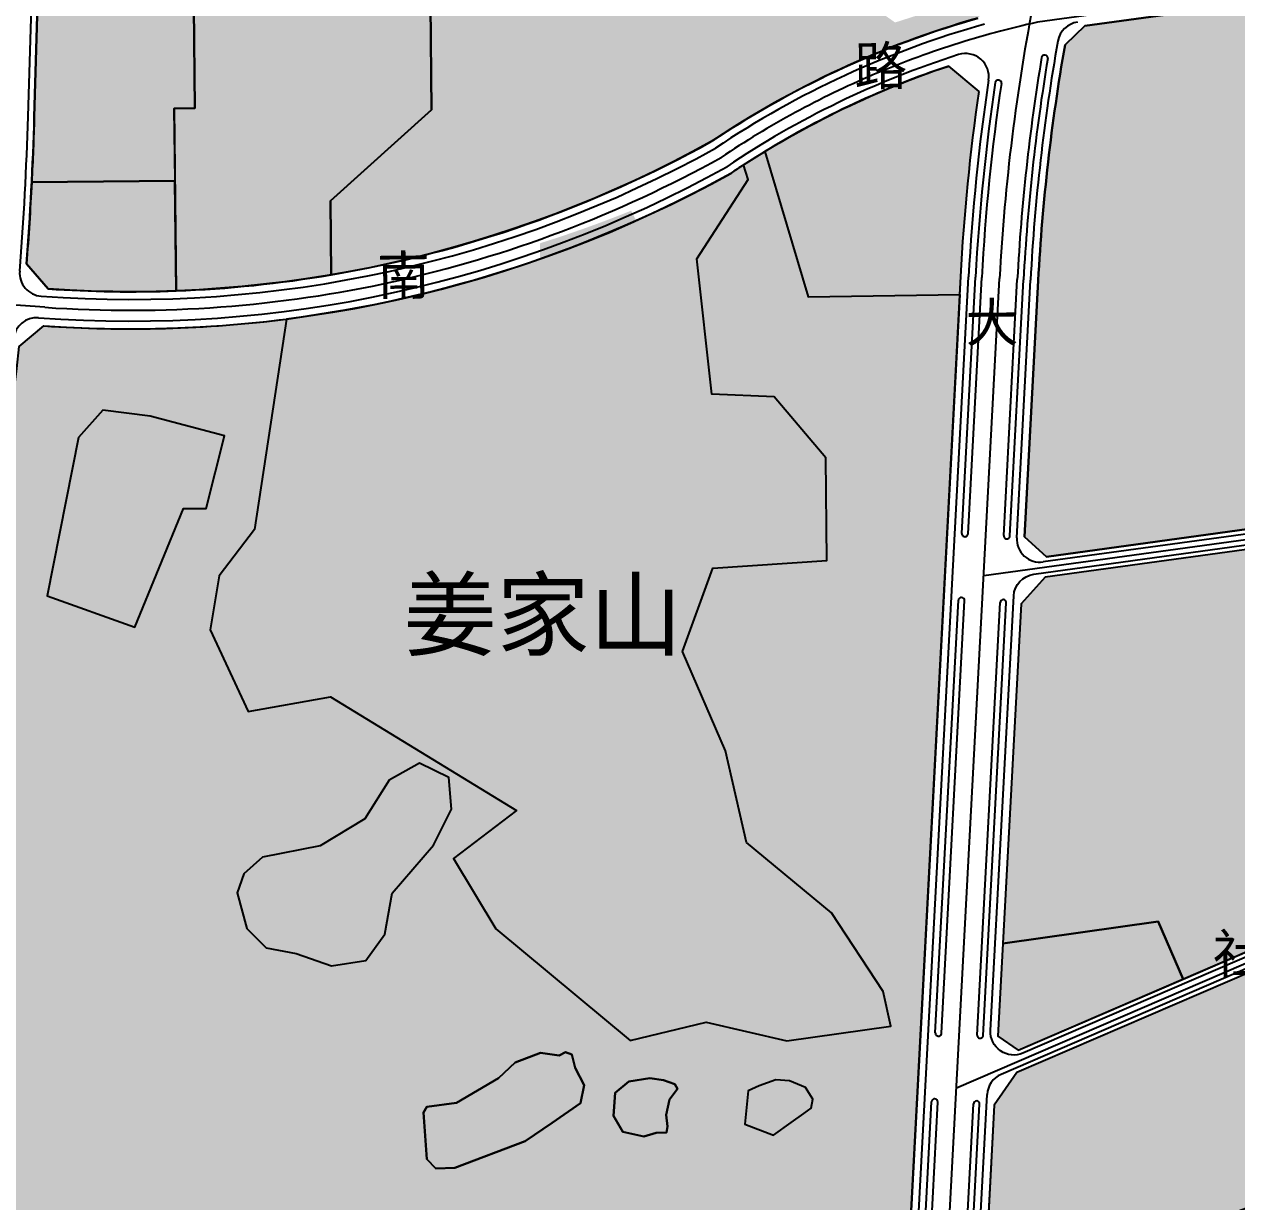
# Model space of a CAD drawing. Extents: x 2442 to 11417, y 1140 to 9206.
# Drawn here: x 5074 to 5857, y 5862 to 6622 of the extents above; entities that cross this region are included whole.
import ezdxf

# ---------------------------------------------------------------- set-up
doc = ezdxf.new("R2010")
doc.units = 0
doc.header["$LTSCALE"] = 1000
doc.header["$MEASUREMENT"] = 0
doc.linetypes.add('DASHDOT', pattern=[25.4, 12.7, -6.35, 0, -6.35])
for name, color, linetype in [('FGX', 212, 'Continuous'), ('RD-中线', 7, 'DASHDOT'), ('RD-侧石线', 5, 'Continuous'), ('RD-红线', 1, 'Continuous'), ('RD-绿线', 3, 'Continuous'), ('YD-A33', 31, 'Continuous'), ('YD-B1', 240, 'Continuous'), ('YD-E1', 131, 'Continuous'), ('YD-E2', 126, 'Continuous'), ('YD-R1', 51, 'Continuous'), ('YD-R2', 50, 'Continuous'), ('YD-S4', 8, 'Continuous'), ('路名', 7, 'Continuous')]:
    doc.layers.add(name, color=color, linetype=linetype)
doc.layers.add('T700', color=10, linetype='Continuous', lineweight=13)
doc.styles.add('黑体', font='simhei.ttf')

msp = doc.modelspace()

# ---------------------------------------------------------------- hatches: boundary and pattern name
at = {"layer": 'YD-A33'}
h = msp.add_hatch(color=256, dxfattribs=at)
edge = h.paths.add_edge_path()
edge.add_arc((5142.965453777866, 7222.656567817899), 773.4191342566454, 272.1785596034388, 279.644435146572)
edge.add_line((5272.538971993272, 6460.168626528335), (5272.081692967109, 6507.939318985204))
edge.add_line((5272.081692967111, 6507.939318985204), (5337.120964063899, 6566.589765354288))
edge.add_line((5337.120964063899, 6566.589765354288), (5336.469305008872, 6634.666809179573))
edge.add_line((5336.469305008872, 6634.666809179573), (5183.895028363451, 6633.206310847781))
edge.add_line((5183.895028363509, 6633.206310847782), (5184.522311068806, 6567.675797782982))
edge.add_line((5184.522311068742, 6567.675797783447), (5171.238945147521, 6567.548644411364))
edge.add_line((5171.238945147468, 6567.548644410898), (5172.366113397569, 6449.796452112197))
msp.add_hatch(color=256, dxfattribs=at).paths.add_polyline_path([(6017.555052848176, 6062.823937578406), (6003.741207406427, 6069.743014057613), (5714.981242859631, 5945.244230032923), (5700.409659017685, 5924.326655538338), (5693.606170429144, 5796.510147823779), (6050.357658790936, 5925.833099395447)])
at = {"layer": 'YD-B1'}
msp.add_hatch(color=256, dxfattribs=at).paths.add_polyline_path([(5690.60219324112, 6578.529075927237), (5670.99852935347, 6594.903450259021, 0.0561971095819383), (5552.369778609689, 6539.76652315255), (5580.22189088768, 6446.003744251258), (5678.188031137182, 6447.526123248311), (5678.804992829193, 6459.116925208632, -0.02265189650470817)])
at = {"layer": 'YD-E1'}
for points in [[(5155.597647297916, 6368.881836880938), (5125.056131535515, 6372.783834894735), (5109.38450448752, 6355.224022000012), (5089.140102715292, 6253.064853043246), (5145.727863438668, 6232.784265002065), (5177.066964509471, 6309.404772490551), (5191.793437123983, 6309.404772490357), (5203.731427577213, 6356.283496210283)], [(5294.218586773419, 6109.111302870782), (5265.333122992948, 6091.638295752207), (5228.116313007908, 6084.327448944644), (5216.176233969662, 6073.576516196881), (5211.877845507443, 6061.342861124982), (5218.042418746323, 6038.348219562278), (5230.446116488019, 6025.676388980633), (5249.785539854785, 6022.206732032325), (5272.715320787152, 6014.233270336351), (5294.880323722646, 6017.614123649298), (5307.061913298356, 6034.673267182361), (5311.838390905024, 6061.021461796598), (5338.416908609055, 6092.072015337978), (5350.020315826183, 6115.342639530988), (5348.486172291159, 6135.747012671543), (5329.552091601287, 6145.060734824641), (5309.846270623402, 6133.975032239327)], [(5397.759137326844, 5900.911731961699), (5352.194597939066, 5883.860869041029), (5339.911674183741, 5883.260772233307), (5334.193236757153, 5889.47669991675), (5332.155661390603, 5919.60501994998), (5334.156736450848, 5923.170963165587), (5353.340607647458, 5925.727837328674), (5380.545121726407, 5941.69730661477), (5391.307904005558, 5951.756421697986), (5407.623243807753, 5957.907650315515), (5419.583050583951, 5956.311990507875), (5423.682983664847, 5958.336785412856), (5427.8481058912, 5956.956826195508), (5429.960308809532, 5948.360634476991), (5435.776529575583, 5937.037595437524), (5433.440071898289, 5925.558461087125), (5415.179533170263, 5912.922945491056)], [(5488.636907506954, 5918.028678134208), (5490.774853565737, 5927.956872866627), (5495.881113117937, 5934.840006216853), (5494.177039211849, 5937.715407459903), (5486.85085183617, 5940.386212085206), (5478.09609720064, 5941.672603271826), (5464.556180365871, 5939.571615199494), (5455.774479339525, 5932.133425378604), (5454.700845468802, 5917.281988157163), (5460.719149639386, 5906.928339559181), (5474.161619548713, 5903.986908559623), (5482.168916276434, 5906.272765150057), (5488.758868693687, 5906.592805624918), (5489.559201290089, 5910.388554093399)], [(5539.398020441713, 5911.970507128172), (5557.894802024184, 5904.886087984338), (5569.400488791602, 5913.040860692579), (5577.476397453232, 5918.898384881979), (5582.127364907163, 5922.210797554294), (5583.253594582851, 5928.183215228881), (5578.646633990156, 5935.533575915049), (5568.139089260429, 5940.04346961276), (5559.44369683587, 5940.620849932302), (5548.727043185654, 5936.816291150485), (5541.515836739029, 5933.479394573146)]]:
    msp.add_hatch(color=256, dxfattribs=at).paths.add_polyline_path(points)
at = {"layer": 'YD-E2'}
h = msp.add_hatch(color=256, dxfattribs=at)
edge = h.paths.add_edge_path()
edge.add_line((5609.182112033883, 6596.598188718871), (5609.182112033886, 6596.598188718405))
edge.add_line((5609.182112033886, 6596.598188718405), (5609.182112033883, 6596.598188718871))
edge.add_arc((5856.195344350777, 6041.266500841529), 607.7901122100765, 105.8819115096073, 113.97964447453671, ccw=False)
edge.add_line((5689.870188832792, 6625.855897890638), (5689.870188832854, 6625.855897890173))
edge.add_line((5689.870188832854, 6625.855897890173), (5700.498587417165, 6637.466957195486))
edge.add_arc((7001.934105518617, 6388.688758337103), 1325.000000001269, 160.7897821018024, 169.1780782118597, ccw=False)
edge.add_line((5750.713144445661, 6824.660209896711), (5792.756856060889, 6945.324012689622))
edge.add_arc((4872.04709226287, 7266.133194082146), 975.000000009615, 340.7897820984825, 342.8863076060004)
edge.add_line((5803.876742835153, 6979.221182599355), (5803.876742835098, 6979.221182598889))
edge.add_line((5803.876742835098, 6979.221182598889), (5781.029737272074, 7011.556006331336))
edge.add_line((5781.029737272074, 7011.556006331336), (5726.691580794295, 7013.832998596635))
edge.add_line((5726.691580794297, 7013.832998596635), (5726.691580794242, 7013.832998596168))
edge.add_arc((5602.345489494612, 4046.437162251588), 2969.999999996068, 87.60047499299323, 99.04432378175441)
edge.add_line((5135.465974688756, 6979.511235409537), (5135.465974688805, 6979.511235410469))
edge.add_arc((3072.979402264635, 6933.487995641204), 2063.000000006993, -0.772672133490687, 1.2783112822795033, ccw=False)
edge.add_line((5135.791813048461, 6905.66789598183), (5090.795021392518, 6906.209300074477))
edge.add_arc((3072.979402266601, 6933.48799564262), 2018.000000004997, 358.31125233619343, 359.22546990594174, ccw=False)
edge.add_line((5090.102918290277, 6874.017657452252), (5090.102918290271, 6874.017657452718))
edge.add_line((5090.102918290271, 6874.017657452717), (5080.90877496668, 6562.169376905482))
edge.add_line((5080.90877496668, 6562.169376905482), (5080.908774966741, 6562.169376905017))
edge.add_arc((3063.785258942247, 6621.639715095844), 2018.000000005835, 357.1092289954146, 358.3112523361811, ccw=False)
edge.add_line((5079.217340940912, 6519.867799155886), (5171.689071783891, 6520.7529733255))
edge.add_line((5171.689071783832, 6520.752973325499), (5171.24112627998, 6567.548618167559))
edge.add_line((5171.24112627998, 6567.548618167559), (5184.524492201199, 6567.675771539642))
edge.add_line((5184.524492201257, 6567.675771539642), (5183.897209495961, 6633.206284604443))
edge.add_line((5183.897209496023, 6633.206284604444), (5336.471486141443, 6634.666782936235))
edge.add_line((5336.471486141443, 6634.666782936235), (5336.471486141389, 6634.666782935768))
edge.add_line((5336.471486141389, 6634.666782935769), (5337.123145196416, 6566.589739110485))
edge.add_line((5337.123145196358, 6566.589739110483), (5272.08387409957, 6507.939292741399))
edge.add_line((5272.083874099628, 6507.9392927414), (5272.541153125789, 6460.168600284531))
edge.add_line((5272.541153125789, 6460.168600284531), (5272.541153125785, 6460.168600284997))
edge.add_arc((5142.967634911774, 7222.656541574574), 773.4191342566944, 279.644435146474, 298.9872495085154)
edge.add_line((5517.778127059904, 6546.125498524759), (5517.778127059901, 6546.125498525224))
edge.add_arc((5856.195344338204, 6041.266500841409), 607.790112203793, 122.94622789529419, 123.83474801954989, ccw=False)
edge.add_arc((5856.195344345915, 6041.266500838688), 607.7901122102691, 113.97964447402649, 122.94622789576471, ccw=False)
h.paths.add_polyline_path([(5259.169139994858, 6851.780366911744), (5278.429097822906, 6806.067272185981), (5316.146467051916, 6801.25540436928), (5316.146467051911, 6801.255404369746), (5340.221317969088, 6821.305087250308), (5340.221317969092, 6821.305087249842), (5342.628957248202, 6846.968499095113), (5342.628957248196, 6846.968499095578), (5414.853510000201, 6862.206138927863), (5414.853510000154, 6862.206138926932), (5422.076042369023, 6887.869550771924), (5422.076042369019, 6887.86955077239), (5408.43352405728, 6917.542969286726), (5366.703808165108, 6922.354837103934), (5366.703808165103, 6922.3548371044), (5352.258743427241, 6901.503293076073), (5352.258743427246, 6901.503293075607), (5345.036211058266, 6888.671587152909), (5328.183892510031, 6876.641742377973), (5284.046537338494, 6871.028013411754), (5267.996765216689, 6870.22597703182)], flags=16)
h.paths.add_polyline_path([(5642.351522820976, 6706.240640957049), (5614.586191843027, 6668.247737797535), (5620.566357674084, 6634.096793919703), (5636.371356990694, 6622.997780967759), (5689.766520771074, 6640.07325290681), (5696.173786236937, 6671.662832185755), (5696.173786236885, 6671.662832185289), (5661.573704688111, 6707.521235639874), (5661.573704688164, 6707.521235640341)], flags=16)
h.paths.add_polyline_path([(5591.181277589752, 6966.13974313683), (5652.038941331211, 6980.361648211385), (5683.886920114641, 6872.422342282742), (5691.563472583082, 6858.634536738607), (5653.786921192626, 6838.81851351836), (5592.373257670683, 6923.830114069322)], flags=16)
h = msp.add_hatch(color=256, dxfattribs=at)
edge = h.paths.add_edge_path()
edge.add_line((5580.221890888321, 6446.003744251265), (5678.188031137182, 6447.526123248311))
edge.add_line((5678.188031137128, 6447.526123247844), (5637.441868512968, 5682.031753457528))
edge.add_arc((6361.416982005674, 5643.495601038893), 725.0000000000034, 176.9531035888367, 182.2163978550877)
edge.add_line((5636.959362460551, 5615.457101025395), (5620.498206098426, 5590.986911761529))
edge.add_arc((4505.373528075335, 8667.128470450678), 3272.02535696604, 277.7432386529533, 289.9259652723398, ccw=False)
edge.add_line((4946.226590761322, 5424.938082186656), (4923.848311984228, 5441.2122822554))
edge.add_arc((5890.313012468214, 5615.194990359648), 982.0000000004183, 161.296911593278, 190.2050683231397, ccw=False)
edge.add_line((4960.16949195626, 5930.087084973849), (4975.218540561564, 5974.539693619586))
edge.add_arc((3063.783077809741, 6621.639741338717), 2018.000000005793, 341.2969115954976, 354.0880048991655)
edge.add_line((5071.049891350245, 6413.784168205256), (5087.022436936975, 6427.202197948038))
edge.add_arc((5142.965453781191, 7222.656567816999), 797.4191342556293, 265.9771044683439, 277.2560129210389)
edge.add_line((5243.681942236546, 6431.623405029203), (5222.931787486403, 6295.758920957132))
edge.add_line((5222.931787486519, 6295.758920957133), (5200.102172754894, 6265.847457916862))
edge.add_line((5200.102172754836, 6265.847457916861), (5194.30188812593, 6230.913064522574))
edge.add_line((5194.301888125929, 6230.913064522574), (5218.858627544854, 6178.356151427272))
edge.add_line((5218.858627544796, 6178.356151427271), (5272.047166297201, 6187.696263710862))
edge.add_line((5272.04716629726, 6187.696263710862), (5392.103426560125, 6114.501698997808))
edge.add_line((5392.103426560127, 6114.501698997808), (5351.399811005693, 6083.389600042522))
edge.add_line((5351.399811005693, 6083.389600042522), (5378.715916230529, 6037.940171580586))
edge.add_line((5378.715916230523, 6037.940171581051), (5465.446795252015, 5966.075565978145))
edge.add_line((5465.446795252021, 5966.07556597768), (5514.387340095645, 5977.755476807816))
edge.add_line((5514.387340095587, 5977.755476807815), (5566.462395872299, 5965.789393375564))
edge.add_line((5566.462395872357, 5965.789393375564), (5633.715290425022, 5975.151125158826))
edge.add_line((5633.715290425023, 5975.151125158826), (5628.72015190325, 5997.685278674379))
edge.add_line((5628.72015190325, 5997.685278674379), (5595.313989364327, 6048.317911021824))
edge.add_line((5595.313989364333, 6048.31791102136), (5540.395262501277, 6093.796673726005))
edge.add_line((5540.395262501272, 6093.796673726471), (5527.000713015983, 6152.887289158909))
edge.add_line((5527.000713015983, 6152.88728915891), (5499.262266654865, 6217.121603065948))
edge.add_line((5499.262266654865, 6217.121603065947), (5518.793780814252, 6270.866538686707))
edge.add_line((5518.793780814252, 6270.866538686707), (5592.390984488389, 6275.757494952277))
edge.add_line((5592.390984488447, 6275.757494952277), (5591.761454034313, 6342.03114187501))
edge.add_line((5591.761454034255, 6342.031141875009), (5558.295264103841, 6381.300451309533))
edge.add_line((5558.295264103846, 6381.300451309067), (5518.19903385024, 6383.011174295862))
edge.add_line((5518.199033850236, 6383.011174296327), (5508.511984643126, 6470.476991661694))
edge.add_line((5508.511984643177, 6470.47699166216), (5541.585714445391, 6521.556208494998))
edge.add_line((5541.585714445337, 6521.556208494532), (5538.629422069505, 6531.127900763076))
edge.add_arc((5856.193163217926, 6041.266527083933), 583.7901122105532, 121.3612714709362, 122.9542388825094, ccw=False)
edge.add_line((5552.369778609636, 6539.766523152083), (5580.221890887744, 6446.003744250794))
h.paths.add_polyline_path([(5442.105047749901, 5684.996936254045), (5424.96173881958, 5673.033573664386), (5409.263653725964, 5653.156441000817), (5406.618768239736, 5636.853573660577), (5412.508445173667, 5628.470852227808), (5435.567883077212, 5611.367336454149), (5459.147094946466, 5605.724198450872), (5468.359582271058, 5607.193381817325), (5469.259493368374, 5618.106990776827), (5476.53708761145, 5633.759828827378), (5478.11941714764, 5647.641461296185), (5472.852067545369, 5662.130695654133), (5464.606651498427, 5668.06742227439), (5460.333738857953, 5678.881989731953), (5451.203464264014, 5682.770228669263)], flags=16)
h.paths.add_polyline_path([(5100.946519376472, 5558.873319650166), (5091.083907016091, 5551.507360466233), (5086.205918717169, 5538.341324364877), (5092.240692305655, 5531.279744579502), (5101.60391697707, 5524.538199049135), (5109.61018586856, 5508.286615029681), (5125.166469860727, 5499.613057749615), (5143.838923542306, 5500.383650767723), (5155.152984056371, 5514.285137915526), (5165.045032096146, 5520.113705414929), (5165.243861222456, 5536.52238839461), (5180.442011114439, 5546.553763271894), (5175.553191301125, 5574.143394064617), (5158.600749499168, 5575.356769306334), (5143.353494978379, 5567.88769320444), (5122.337728968767, 5566.972662950289)], flags=16)
h.paths.add_polyline_path([(5548.727043183782, 5936.816291151398), (5541.51583673897, 5933.479394573145), (5539.398020441829, 5911.970507128173), (5557.894802024248, 5904.886087983873), (5569.400488805262, 5913.040860712734), (5577.476397490062, 5918.898384889783), (5582.127364907274, 5922.210797554761), (5583.25359458274, 5928.183215228414), (5578.646633990036, 5935.533575915514), (5568.139089261658, 5940.043469611839), (5559.443696835229, 5940.620849932296)], flags=16)
h.paths.add_polyline_path([(5478.096097201857, 5941.672603272304), (5486.850851837813, 5940.386212083825), (5494.177039211674, 5937.715407459901), (5495.881113117821, 5934.840006216851), (5490.774853565683, 5927.956872866161), (5488.636907506949, 5918.028678134674), (5489.559201289918, 5910.388554092931), (5488.758868693632, 5906.592805624451), (5482.168916277311, 5906.2727651496), (5474.161619547787, 5903.986908559149), (5460.719149639041, 5906.928339558712), (5454.700845468802, 5917.281988157163), (5455.774479339467, 5932.133425378604), (5464.556180366049, 5939.57161519903)], flags=16)
h.paths.add_polyline_path([(5334.156736450843, 5923.170963166052), (5332.155661390432, 5919.605019949514), (5334.193236757208, 5889.476699917216), (5339.911674183857, 5883.260772233308), (5352.194597937963, 5883.860869040553), (5397.759137326262, 5900.911731961693), (5415.17953312015, 5912.922945569277), (5433.440071898289, 5925.558461087125), (5435.776529575467, 5937.037595437523), (5429.960308809463, 5948.360634477922), (5427.848105891442, 5956.95682619458), (5423.682983664736, 5958.336785412389), (5419.583050584068, 5956.311990507877), (5407.623243807584, 5957.907650315047), (5391.307904004399, 5951.75642169751), (5380.545121726747, 5941.697306615705), (5353.340607648206, 5925.727837329613)], flags=16)
h.paths.add_polyline_path([(5216.176233969889, 6073.57651619735), (5211.877845507326, 6061.34286112498), (5218.042418746323, 6038.348219562278), (5230.446116488019, 6025.676388980633), (5249.785539856886, 6022.206732031879), (5272.715320786163, 6014.233270336341), (5294.880323722242, 6017.614123648828), (5307.061913298192, 6034.673267181428), (5311.838390905079, 6061.021461797064), (5338.416908609226, 6092.072015338445), (5350.020315826128, 6115.342639530521), (5348.486172291048, 6135.747012671075), (5329.552091600826, 6145.060734824171), (5309.846270623519, 6133.975032239327), (5294.218586774112, 6109.111302871254), (5265.333122992832, 6091.638295752206), (5228.116313008144, 6084.327448944181)], flags=16)
h.paths.add_polyline_path([(5145.727863438668, 6232.784265002065), (5177.066964509584, 6309.404772491018), (5191.793437124037, 6309.404772490823), (5203.731427577091, 6356.283496210748), (5155.597647303042, 6368.881836880521), (5125.056131535113, 6372.783834894266), (5109.384504487469, 6355.22402199908), (5089.140102715122, 6253.064853042779)], flags=16)
at = {"layer": 'YD-R1'}
for points in [[(6013.335048857894, 6520.377906203361, -0.1061379445601656), (5968.745842587956, 6557.430327353021), (5910.692261133852, 6631.316800107714), (5891.391066966124, 6639.112164104678), (5758.753624515655, 6620.808111849196), (5746.02887042624, 6608.535365308328, 0.03003812603142028), (5728.734311001097, 6456.45925952454), (5719.931351896008, 6291.078885067383), (5733.993813009094, 6278.146429867541), (5916.212932939798, 6303.239856620947, 0.04387865328711919), (5966.336683318283, 6314.688239153075), (5990.314420385919, 6322.428537118954), (5998.625316090012, 6333.578234675335), (5998.894921096591, 6345.550949573524, -0.1577908282279951), (6031.302660599347, 6442.437323876705, 0.4600533319844688)], [(5518.793780814307, 6270.866538687173), (5592.390984488506, 6275.757494952278), (5591.761454034255, 6342.031141875009), (5558.295264103428, 6381.300451309994), (5518.199033850356, 6383.011174295862), (5508.511984643177, 6470.47699166216), (5541.585714445282, 6521.556208494068), (5538.629422069565, 6531.127900763076, 0.004269298782100217), (5530.310725184117, 6525.633672642308, -0.09543267531311392), (5243.681942236546, 6431.623405029203), (5222.931787486632, 6295.7589209576), (5200.102172754774, 6265.847457917326), (5194.301888125818, 6230.913064522108), (5218.858627544781, 6178.356151428668), (5272.047166297842, 6187.696263710867), (5392.10342656047, 6114.501698998277), (5351.399811005813, 6083.389600042057), (5378.715916229758, 6037.940171581975), (5465.446795251733, 5966.075565977211), (5514.387340095054, 5977.755476808741), (5566.462395871422, 5965.789393376021), (5633.715290425314, 5975.151125158829), (5628.720151902959, 5997.685278674377), (5595.313989364211, 6048.317911021824), (5540.395262501612, 6093.796673727406), (5527.000713016394, 6152.887289158448), (5499.262266654798, 6217.121603066877)], [(5386.896617968276, 6186.389626191929), (5386.372685430222, 6131.655823115259), (5356.068122709403, 6072.414279549383), (5355.404475386837, 6003.084854061715), (5475.904388808587, 6001.931383592077), (5500.512746287568, 5983.97083071433), (5554.587244200986, 5999.307632664684), (5523.486774384102, 6108.961672374979), (5598.532263746834, 6133.153232474346), (5594.515143089055, 6216.920094099361), (5534.793755898252, 6243.450110106263), (5535.972915256745, 6366.63367176149), (5466.030820441025, 6501.522069926839, -0.01954876208647787), (5407.336922484043, 6480.543364155106), (5406.31995699153, 6374.303753232118), (5302.324768623454, 6349.495526917744), (5269.918119316571, 6282.911228779703), (5223.093999789562, 6283.359446853399), (5202.146792694111, 6233.513016720768), (5312.69346866745, 6173.545469113626), (5327.04720365809, 6201.559487097897)]]:
    msp.add_hatch(color=256, dxfattribs=at).paths.add_polyline_path(points)
at = {"layer": 'YD-R2'}
msp.add_hatch(color=256, dxfattribs=at).paths.add_polyline_path([(5999.581572432327, 6299.545755506819), (5987.43056436074, 6307.837028043583), (5970.330310246914, 6302.316863160365, -0.04387865328769309), (5917.986427823551, 6290.361397245375), (5733.290153341859, 6264.926841106733), (5717.633092818414, 6247.901705404213), (5705.959375967781, 6028.588672025293), (5806.223831770923, 6042.715562368789), (5822.21177065212, 6005.633459915085), (6001.497021147414, 6082.932249291795), (6011.785172070966, 6099.660969919095)])
at = {"layer": 'YD-S4'}
h = msp.add_hatch(color=256, dxfattribs=at)
edge = h.paths.add_edge_path()
edge.add_line((5075.863171228351, 6467.180369036667), (5089.787819655676, 6451.067754743222))
edge.add_arc((5142.965453784966, 7222.656567817967), 773.4191342566454, 266.057429102682, 272.1785596029173)
edge.add_line((5172.366113397624, 6449.796452112662), (5171.686890651374, 6520.752999569304))
edge.add_line((5171.686890651321, 6520.752999568838), (5079.21515980834, 6519.867825399225))
edge.add_arc((3063.783077809632, 6621.639741337784), 2018.000000005849, 355.6102407552396, 357.10922899545443, ccw=False)
msp.add_hatch(color=256, dxfattribs=at).paths.add_polyline_path([(5806.223831770923, 6042.715562368789), (5705.959375967781, 6028.588672025293), (5702.775505036099, 5968.77358477794), (5715.752489467644, 5959.733568368765), (5822.21177065212, 6005.633459915085)])

# ---------------------------------------------------------------- linework, layer by layer
at = {"layer": 'FGX'}
for points in [[(5090.102918290271, 6874.017657452717), (5080.90877496668, 6562.169376905482), (5080.90877496668, 6562.169376905482), (5080.908774966741, 6562.169376905016), (5080.908774966741, 6562.169376905016, -0.005244864337717365), (5079.217340940912, 6519.867799155886), (5079.217340940912, 6519.867799155886), (5171.689071783891, 6520.7529733255), (5171.689071783832, 6520.752973325499), (5171.24112627998, 6567.548618167559), (5171.24112627998, 6567.548618167559), (5184.524492201199, 6567.675771539642), (5184.524492201257, 6567.675771539642), (5183.897209495964, 6633.206284604444)], [(5172.366113397566, 6449.796452112662, 0.03258755553672907), (5272.538971993152, 6460.1686265288), (5272.538971993272, 6460.168626528335), (5272.081692967111, 6507.939318985204), (5272.081692967111, 6507.939318985204), (5337.120964063899, 6566.589765354288), (5337.120964063899, 6566.589765354288), (5336.469305008872, 6634.666809179573), (5336.469305008872, 6634.666809179573), (5183.895028363451, 6633.206310847781), (5183.895028363509, 6633.206310847782), (5184.522311068806, 6567.675797782982), (5184.522311068742, 6567.675797783447), (5171.238945147521, 6567.548644411364), (5171.238945147468, 6567.548644410898), (5172.366113397569, 6449.796452112197)], [(5336.471486141389, 6634.666782935769), (5337.123145196416, 6566.589739110484), (5337.123145196358, 6566.589739110483), (5272.08387409957, 6507.939292741399), (5272.083874099628, 6507.9392927414), (5272.541153125789, 6460.168600284531), (5272.541153125789, 6460.168600284531), (5272.541153125785, 6460.168600284997), (5272.541153125785, 6460.168600284997, 0.0845999183168847), (5517.778127059904, 6546.125498524759), (5517.778127059904, 6546.125498524759), (5517.778127059901, 6546.125498525224), (5517.778127059901, 6546.125498525224, -0.003876919833471758), (5525.647656920151, 6551.312623104166), (5525.647656920151, 6551.312623104166, -0.03914407542976601), (5609.182112033886, 6596.598188718405)], [(5609.182112033883, 6596.598188718871), (5609.182112033886, 6596.598188718405), (5609.182112033886, 6596.598188718405), (5609.182112033883, 6596.598188718871), (5609.182112033883, 6596.598188718871, -0.03534773640950168), (5689.870188832792, 6625.855897890638)], [(5071.049891350245, 6413.784168205256), (5087.022436936977, 6427.202197948039), (5087.022436936977, 6427.202197948039, 0.04925329189877721), (5243.681942236604, 6431.623405029204), (5243.681942236546, 6431.623405029203), (5222.931787486403, 6295.758920957132), (5222.931787486519, 6295.758920957133), (5200.102172754894, 6265.847457916861), (5200.102172754836, 6265.847457916861), (5194.301888125929, 6230.913064522574), (5194.301888125929, 6230.913064522574), (5218.858627544854, 6178.356151427271), (5218.858627544796, 6178.356151427271), (5272.047166297201, 6187.696263710861), (5272.04716629726, 6187.696263710862), (5392.103426560127, 6114.501698997808), (5392.103426560127, 6114.501698997808), (5351.399811005693, 6083.389600042522), (5351.399811005693, 6083.389600042522), (5378.715916230529, 6037.940171580585), (5378.715916230523, 6037.940171581051), (5465.446795252017, 5966.075565978145), (5465.446795252021, 5966.07556597768), (5514.387340095645, 5977.755476807815), (5514.387340095587, 5977.755476807815), (5566.462395872299, 5965.789393375563), (5566.462395872357, 5965.789393375564), (5633.715290425023, 5975.151125158826), (5633.715290425023, 5975.151125158826), (5628.72015190325, 5997.685278674379), (5628.72015190325, 5997.685278674379), (5595.313989364327, 6048.317911021825), (5595.313989364333, 6048.31791102136), (5540.395262501277, 6093.796673726005), (5540.395262501272, 6093.796673726471), (5527.000713015983, 6152.88728915891), (5527.000713015983, 6152.88728915891), (5499.262266654865, 6217.121603065947), (5499.262266654865, 6217.121603065947), (5518.793780814252, 6270.866538686707), (5518.793780814252, 6270.866538686707), (5592.390984488389, 6275.757494952277), (5592.390984488447, 6275.757494952277), (5591.761454034313, 6342.03114187501), (5591.761454034255, 6342.031141875009), (5558.295264103841, 6381.300451309533), (5558.295264103846, 6381.300451309067), (5518.19903385024, 6383.011174295862), (5518.199033850236, 6383.011174296327), (5508.511984643124, 6470.476991661695), (5508.511984643177, 6470.47699166216), (5541.585714445391, 6521.556208494999), (5541.585714445337, 6521.556208494532), (5538.629422069507, 6531.127900763076), (5538.629422069507, 6531.127900763076, -0.006950743485694241), (5552.369778609695, 6539.766523152084), (5552.369778609636, 6539.766523152083), (5580.221890887744, 6446.003744250794)], [(5075.863171228351, 6467.180369036667), (5089.787819655676, 6451.067754743222), (5089.787819655681, 6451.067754742757, 0.02671482286727216), (5172.366113397627, 6449.796452112197), (5172.366113397624, 6449.796452112662), (5171.686890651374, 6520.752999569304), (5171.686890651321, 6520.752999568838), (5079.21515980834, 6519.867825399225), (5079.215159808398, 6519.867825399225, -0.006540663328174474), (5075.863171228357, 6467.180369036201)]]:
    msp.add_lwpolyline(points, format="xyb", dxfattribs=at)
for points in [[(6013.335048857894, 6520.377906203361, -0.1061379445601656), (5968.745842587956, 6557.430327353021), (5910.692261133852, 6631.316800107714), (5891.391066966124, 6639.112164104678), (5758.753624515655, 6620.808111849196), (5746.02887042624, 6608.535365308328, 0.03003812603142028), (5728.734311001097, 6456.45925952454), (5719.931351896008, 6291.078885067383), (5733.993813009094, 6278.146429867541), (5916.212932939798, 6303.239856620947, 0.04387865328711919), (5966.336683318283, 6314.688239153075), (5990.314420385919, 6322.428537118954), (5998.625316090012, 6333.578234675335), (5998.894921096591, 6345.550949573524, -0.1577908282279951), (6031.302660599347, 6442.437323876705, 0.4600533319844688), (6013.335048857894, 6520.377906203361, -0.1061379445601656)], [(5690.60219324112, 6578.529075927237), (5670.99852935347, 6594.903450259021, 0.0561971095819383), (5552.369778609689, 6539.76652315255), (5580.22189088768, 6446.003744251258), (5678.188031137182, 6447.526123248311), (5678.804992829193, 6459.116925208632, -0.02265189650470817), (5690.60219324112, 6578.529075927237)], [(5518.793780814307, 6270.866538687173), (5592.390984488506, 6275.757494952278), (5591.761454034255, 6342.031141875009), (5558.295264103428, 6381.300451309994), (5518.199033850356, 6383.011174295862), (5508.511984643177, 6470.47699166216), (5541.585714445282, 6521.556208494068), (5538.629422069565, 6531.127900763076, 0.004269298782100217), (5530.310725184117, 6525.633672642308, -0.09543267531311392), (5243.681942236546, 6431.623405029203), (5222.931787486632, 6295.7589209576), (5200.102172754774, 6265.847457917326), (5194.301888125818, 6230.913064522108), (5218.858627544781, 6178.356151428668), (5272.047166297842, 6187.696263710867), (5392.10342656047, 6114.501698998277), (5351.399811005813, 6083.389600042057), (5378.715916229758, 6037.940171581975), (5465.446795251733, 5966.075565977211), (5514.387340095054, 5977.755476808741), (5566.462395871422, 5965.789393376021), (5633.715290425314, 5975.151125158829), (5628.720151902959, 5997.685278674377), (5595.313989364211, 6048.317911021824), (5540.395262501612, 6093.796673727406), (5527.000713016394, 6152.887289158448), (5499.262266654798, 6217.121603066877), (5518.793780814307, 6270.866538687173)], [(5999.581572432327, 6299.545755506819), (5987.43056436074, 6307.837028043583), (5970.330310246914, 6302.316863160365, -0.04387865328769309), (5917.986427823551, 6290.361397245375), (5733.290153341859, 6264.926841106733), (5717.633092818414, 6247.901705404213), (5705.959375967781, 6028.588672025293), (5806.223831770923, 6042.715562368789), (5822.21177065212, 6005.633459915085), (6001.497021147414, 6082.932249291795), (6011.785172070966, 6099.660969919095), (5999.581572432327, 6299.545755506819)]]:
    msp.add_lwpolyline(points, format="xyb", close=True, dxfattribs=at)
for points in [[(5580.221890888321, 6446.003744251265), (5678.188031137182, 6447.526123248311), (5678.188031137128, 6447.526123247844), (5637.441868512968, 5682.031753457529)], [(5145.727863438668, 6232.784265002065), (5177.066964509584, 6309.404772491018), (5177.066964509584, 6309.404772491018), (5191.793437124037, 6309.404772490823), (5191.793437124037, 6309.404772490823), (5203.731427577091, 6356.283496210748), (5203.731427577091, 6356.283496210748), (5155.597647303042, 6368.881836880521), (5155.597647303042, 6368.881836880521), (5125.056131535055, 6372.783834894265), (5125.056131535113, 6372.783834894266), (5109.384504487465, 6355.224021999546), (5109.384504487469, 6355.22402199908), (5089.140102715184, 6253.064853042314), (5089.140102715122, 6253.064853042779), (5145.727863438668, 6232.784265002065)], [(5216.176233969889, 6073.57651619735), (5211.87784550733, 6061.342861124514), (5211.877845507326, 6061.34286112498), (5218.042418746376, 6038.348219562745), (5218.042418746323, 6038.348219562278), (5230.446116487961, 6025.676388980633), (5230.446116488019, 6025.676388980633), (5249.785539856886, 6022.206732031879), (5249.785539856886, 6022.206732031879), (5272.715320786163, 6014.233270336341), (5272.715320786163, 6014.233270336341), (5294.880323722242, 6017.614123648828), (5294.880323722242, 6017.614123648828), (5307.061913298137, 6034.673267180962), (5307.061913298192, 6034.673267181428), (5311.838390905075, 6061.02146179753), (5311.838390905079, 6061.021461797064), (5338.416908609288, 6092.072015337981), (5338.416908609226, 6092.072015338445), (5350.020315826125, 6115.342639530987), (5350.020315826128, 6115.342639530521), (5348.486172291048, 6135.747012671075), (5348.486172291048, 6135.747012671075), (5329.552091600826, 6145.060734824171), (5329.552091600826, 6145.060734824171), (5309.846270623519, 6133.975032239327), (5309.846270623519, 6133.975032239327), (5294.218586774054, 6109.111302871254), (5294.218586774112, 6109.111302871254), (5265.33312299289, 6091.638295752207), (5265.333122992832, 6091.638295752206), (5228.116313008144, 6084.327448944181), (5228.116313008144, 6084.327448944181), (5216.176233969889, 6073.57651619735)], [(5334.156736450843, 5923.170963166052), (5332.155661390438, 5919.605019949048), (5332.155661390432, 5919.605019949514), (5334.193236757208, 5889.476699917216), (5334.193236757208, 5889.476699917216), (5339.911674183857, 5883.260772233308), (5339.911674183857, 5883.260772233308), (5352.194597937969, 5883.860869040087), (5352.194597937963, 5883.860869040553), (5397.759137326251, 5900.911731962625), (5397.759137326262, 5900.911731961693), (5415.179533120156, 5912.922945568811), (5415.17953312015, 5912.922945569277), (5433.440071898289, 5925.558461087125), (5433.440071898289, 5925.558461087125), (5435.776529575414, 5937.037595437057), (5435.776529575467, 5937.037595437523), (5429.960308809459, 5948.360634478388), (5429.960308809463, 5948.360634477922), (5427.8481058915, 5956.956826194581), (5427.848105891442, 5956.95682619458), (5423.68298366473, 5958.336785412855), (5423.682983664736, 5958.336785412389), (5419.583050584071, 5956.311990507411), (5419.583050584068, 5956.311990507877), (5407.623243807526, 5957.907650315046), (5407.623243807584, 5957.907650315047), (5391.307904004403, 5951.756421697044), (5391.307904004399, 5951.75642169751), (5380.545121726802, 5941.697306616172), (5380.545121726747, 5941.697306615705), (5353.34060764821, 5925.727837329147), (5353.340607648206, 5925.727837329613), (5334.156736450834, 5923.170963166984)], [(5478.096097201857, 5941.672603272304), (5486.850851837808, 5940.38621208429), (5486.850851837813, 5940.386212083825), (5494.177039211791, 5937.715407459903), (5494.177039211674, 5937.715407459901), (5495.881113117763, 5934.840006216851), (5495.881113117821, 5934.840006216851), (5490.774853565683, 5927.956872866161), (5490.774853565683, 5927.956872866161), (5488.636907506949, 5918.028678134674), (5488.636907506949, 5918.028678134674), (5489.559201289921, 5910.388554092466), (5489.559201289918, 5910.388554092931), (5488.758868693632, 5906.592805624451), (5488.758868693632, 5906.592805624451), (5482.168916277307, 5906.272765150065), (5482.168916277311, 5906.2727651496), (5474.161619547787, 5903.986908559149), (5474.161619547787, 5903.986908559149), (5460.719149639102, 5906.928339558247), (5460.719149639041, 5906.928339558712), (5454.70084546868, 5917.281988157627), (5454.700845468802, 5917.281988157163), (5455.774479339525, 5932.133425378604), (5455.774479339467, 5932.133425378604), (5464.556180365988, 5939.571615199495), (5464.556180366049, 5939.57161519903), (5478.096097201866, 5941.672603271372)], [(5548.727043183782, 5936.816291151398), (5541.51583673897, 5933.479394573145), (5541.51583673897, 5933.479394573145), (5539.398020441829, 5911.970507128173), (5539.398020441829, 5911.970507128173), (5557.894802024248, 5904.886087983873), (5557.894802024248, 5904.886087983873), (5569.400488805204, 5913.040860712734), (5569.400488805262, 5913.040860712734), (5577.47639749012, 5918.898384889783), (5577.476397490062, 5918.898384889783), (5582.127364907215, 5922.210797554761), (5582.127364907274, 5922.210797554761), (5583.253594582799, 5928.183215228415), (5583.25359458274, 5928.183215228414), (5578.646633990036, 5935.533575915514), (5578.646633990036, 5935.533575915514), (5568.1390892616, 5940.043469611839), (5568.139089261658, 5940.043469611839), (5559.443696835287, 5940.620849932297), (5559.443696835229, 5940.620849932296), (5548.727043183782, 5936.816291151398)]]:
    msp.add_lwpolyline(points, dxfattribs=at)
for points in [[(5155.597647297916, 6368.881836880938), (5125.056131535515, 6372.783834894735), (5109.38450448752, 6355.224022000012), (5089.140102715292, 6253.064853043246), (5145.727863438668, 6232.784265002065), (5177.066964509471, 6309.404772490551), (5191.793437123983, 6309.404772490357), (5203.731427577213, 6356.283496210283), (5155.597647297916, 6368.881836880938)], [(5294.218586773419, 6109.111302870782), (5265.333122992948, 6091.638295752207), (5228.116313007908, 6084.327448944644), (5216.176233969662, 6073.576516196881), (5211.877845507443, 6061.342861124982), (5218.042418746323, 6038.348219562278), (5230.446116488019, 6025.676388980633), (5249.785539854785, 6022.206732032325), (5272.715320787152, 6014.233270336351), (5294.880323722646, 6017.614123649298), (5307.061913298356, 6034.673267182361), (5311.838390905024, 6061.021461796598), (5338.416908609055, 6092.072015337978), (5350.020315826183, 6115.342639530988), (5348.486172291159, 6135.747012671543), (5329.552091601287, 6145.060734824641), (5309.846270623402, 6133.975032239327), (5294.218586773419, 6109.111302870782)], [(6017.555052848176, 6062.823937578406), (6003.741207406427, 6069.743014057613), (5714.981242859631, 5945.244230032923), (5700.409659017685, 5924.326655538338), (5693.606170429144, 5796.510147823779), (6050.357658790936, 5925.833099395447), (6017.555052848176, 6062.823937578406)], [(5806.223831770923, 6042.715562368789), (5705.959375967781, 6028.588672025293), (5702.775505036099, 5968.77358477794), (5715.752489467644, 5959.733568368765), (5822.21177065212, 6005.633459915085), (5806.223831770923, 6042.715562368789)], [(5397.759137326844, 5900.911731961699), (5352.194597939066, 5883.860869041029), (5339.911674183741, 5883.260772233307), (5334.193236757153, 5889.47669991675), (5332.155661390603, 5919.60501994998), (5334.156736450848, 5923.170963165587), (5353.340607647458, 5925.727837328674), (5380.545121726407, 5941.69730661477), (5391.307904005558, 5951.756421697986), (5407.623243807753, 5957.907650315515), (5419.583050583951, 5956.311990507875), (5423.682983664847, 5958.336785412856), (5427.8481058912, 5956.956826195508), (5429.960308809532, 5948.360634476991), (5435.776529575583, 5937.037595437524), (5433.440071898289, 5925.558461087125), (5415.179533170263, 5912.922945491056), (5397.759137326844, 5900.911731961699)], [(5488.636907506954, 5918.028678134208), (5490.774853565737, 5927.956872866627), (5495.881113117937, 5934.840006216853), (5494.177039211849, 5937.715407459903), (5486.85085183617, 5940.386212085206), (5478.09609720064, 5941.672603271826), (5464.556180365871, 5939.571615199494), (5455.774479339525, 5932.133425378604), (5454.700845468802, 5917.281988157163), (5460.719149639386, 5906.928339559181), (5474.161619548713, 5903.986908559623), (5482.168916276434, 5906.272765150057), (5488.758868693687, 5906.592805624918), (5489.559201290089, 5910.388554093399), (5488.636907506954, 5918.028678134208)], [(5539.398020441713, 5911.970507128172), (5557.894802024184, 5904.886087984338), (5569.400488791602, 5913.040860692579), (5577.476397453232, 5918.898384881979), (5582.127364907163, 5922.210797554294), (5583.253594582851, 5928.183215228881), (5578.646633990156, 5935.533575915049), (5568.139089260429, 5940.04346961276), (5559.44369683587, 5940.620849932302), (5548.727043185654, 5936.816291150485), (5541.515836739029, 5933.479394573146), (5539.398020441713, 5911.970507128172)]]:
    msp.add_lwpolyline(points, close=True, dxfattribs=at)
at = {"layer": 'RD-中线'}
for points in [[(6326.582906065016, 3995.944836002266), (6204.035874575649, 4389.638560531256, 0.07296316053462586), (6078.432744405389, 4651.367616456772), (5841.989753516598, 5002.141048439883, -0.08868103262010428), (5742.384371716656, 5227.4777535685), (5681.36513489925, 5477.575483973267, -0.07325176352958991), (5662.406527599, 5680.702920616181), (5703.769651915172, 6457.78809236682, -0.07064295673510118), (5774.318905974893, 6816.434359695212), (5816.362617590064, 6937.098162488122, 0.1042723462274588), (5868.822118036911, 7346.35291747333)], [(5675.969146571826, 5935.502582589004), (6019.28260482953, 6083.522091316938), (6100.530310899252, 6085.716551070045, 0.1063489950158821), (6161.834029498666, 6100.647430144282), (6315.320814864295, 6174.94262665266, 0.3457630360920546), (6332.665038031108, 6210.466198715577), (6314.767681543624, 6293.784912347225, -0.04529249937154615), (6292.932208953578, 6473.260616145959), (6290.722898225858, 6545.569187732445, -0.02416944106665944), (6292.441222633208, 6642.175228860969), (6292.605812842958, 6694.037577782869, 0.5215443896581442), (6225.509708203175, 6741.182580356127), (6056.739780344775, 6679.77426774744, -0.05300766022790489), (5954.128747820643, 6654.331606031546), (5728.290260702837, 6623.165749747094)], [(5728.290260702837, 6623.165749747094, 0.09402836299497841), (5524.039472494944, 6535.877266500764, -0.1452366542970152), (5087.766639998224, 6439.17950535134, -0.1242808111061761)], [(5693.561964039494, 6266.017209068572), (5917.09968038202, 6296.800626933629, 0.04387865328711921), (5968.333496782574, 6308.502551156254), (6296.46746629842, 6414.428089072278)]]:
    msp.add_lwpolyline(points, format="xyb", dxfattribs=at)
msp.add_lwpolyline([(5087.766768119467, 6439.179496324829), (4696.059217984823, 6466.777055509292)], dxfattribs=at)
at = {"layer": 'RD-侧石线', "linetype": 'ByBlock'}
for p, q in [((5076.908331166214, 6562.287282907339), (5086.102474489806, 6874.135563454574)), ((5642.434800330211, 5681.765986890097), (5683.797924646387, 6458.851158640269)), ((5714.892892066811, 6290.48932110678), (5723.741379183961, 6456.725026092903)), ((5916.622200990005, 6300.267904457462), (5731.918027769629, 6274.832260582873)), ((6003.748422092327, 6073.013082104873), (5704.805633916249, 5944.123976305614)), ((5682.378254867726, 5679.63985434273), (5695.765617507424, 5931.146991873955))]:
    msp.add_line(p, q, dxfattribs=at)
msp.add_lwpolyline([(6007.898947481777, 6082.425480737102), (5718.87827850143, 5957.814294065225, -0.5564224130005523), (5697.960704007139, 5972.385877907059), (5712.890168398673, 6252.864337710172, -0.3595895003277149), (5725.822623598986, 6266.926798822971), (5917.577159773984, 6293.333349408866)], format="xyb", dxfattribs=at)
for centre, radius, start, end in [((5856.193163217102, 6041.266527084857), 602.7901122093808, 105.5960815970879, 123.8547905059098), ((5756.146750192773, 6608.33463535761), 15, 97.85722704121356, 170.0008781648262), ((7001.93192438482, 6388.688784580894), 1280, 170.0008781648262, 176.9531035786439), ((5856.193163219261, 6041.266527084412), 588.7901122107213, 107.6850166258447, 123.9119121471974), ((5681.884953223194, 6587.939867204811), 15, 351.4164332789646, 107.6850166258447), ((7001.93192438482, 6388.688784580894), 1319.999999999996, 171.4164332789646, 176.9531035786439), ((3063.78307781189, 6621.639741339202), 2014.000000003633, 355.4684638221624, 358.3112523434015), ((5142.965453781408, 7222.656567818864), 778.4191342572001, 265.7538235368143, 299.0028844933092), ((5142.965453783667, 7222.65656780771), 792.4191342465813, 265.7044099621797, 299.0462135919919), ((5086.440419872484, 6461.332921075034), 15, 175.4684638221624, 265.7538235368143), ((5082.488166061712, 6417.505553390344), 15, 85.70440996217977, 174.2258013289643), ((5729.8716875184, 6289.692021401693), 15.00000000000005, 176.9531035786439, 277.8408948230754), ((5710.744412958949, 5930.349692169333), 15, 113.323277292477, 176.9531035786439)]:
    msp.add_arc(centre, radius, start, end, dxfattribs=at)
at = {"layer": 'RD-红线'}
for points in [[(5689.868007700343, 6625.855924133511, 0.0784946459806706), (5517.775945927335, 6546.125524768097, -0.1446804595306403), (5089.787819655681, 6451.067754742757), (5075.863171228921, 6467.180369044122, 0.01178593198008699), (5080.90659383423, 6562.169403148355), (5090.100737157762, 6874.017683696055, 0.01003327038703235), (5090.862617075196, 6954.994506206019)], [(5758.753624515655, 6620.808111849196), (5891.391066966065, 6639.112164104677), (5910.692261133794, 6631.316800107714), (5968.745842587956, 6557.430327353021, 0.1061379445598447), (6013.335048857716, 6520.377906203825, -0.4600533319866648), (6031.302660599231, 6442.437323876704, 0.1577908282276757), (5998.894921096591, 6345.550949573524), (5998.625316090012, 6333.578234675335), (5990.314420385919, 6322.428537118954), (5966.336683318283, 6314.688239153075, -0.04387865328711921), (5916.212932939798, 6303.239856620947), (5733.993813009094, 6278.146429867541), (5719.931351896008, 6291.078885067383), (5728.734311001097, 6456.45925952454, -0.03003812603142028), (5746.02887042624, 6608.535365308328, -0.03003812603142028)], [(5620.49820609848, 5590.986911761996, -0.05320729797631561), (4946.226590761322, 5424.938082186656), (4923.848311984286, 5441.212282255401, -0.1268088612965742), (4960.169491956318, 5930.087084973849), (4975.218540561624, 5974.539693619587, 0.05586969562326394), (5071.0498913503, 6413.784168205721), (5087.022436937088, 6427.202197948505, 0.1453692570026709), (5530.310725184117, 6525.633672642308, -0.06746002190808642), (5670.99852935347, 6594.903450259021, -0.06746002190808642)], [(5636.95936246061, 5615.457101025396, -0.02296949188285278), (5637.44186851308, 5682.031753457995), (5678.804992829193, 6459.116925208632, -0.02265189650470816), (5690.60219324112, 6578.529075927237, -0.02265189650470816)], [(5702.775505036099, 5968.77358477794), (5715.752489467644, 5959.733568368765), (6001.497021147414, 6082.932249291795), (6011.785172070966, 6099.660969919095), (5999.581572432327, 6299.545755506819), (5987.43056436074, 6307.837028043583), (5970.330310246914, 6302.316863160365, -0.04387865328711919), (5917.986427824246, 6290.361397245847), (5733.290153341859, 6264.926841106733), (5717.633092818414, 6247.901705404213), (5702.775505036099, 5968.77358477794)], [(5720.176860236596, 5627.960253050569), (6074.802362213035, 5759.802896679372), (6085.369105549733, 5779.617660113245), (6017.555052848176, 6062.823937578406), (6003.741207406427, 6069.743014057613), (5714.981242859631, 5945.244230032923), (5700.409659017685, 5924.326655538338), (5687.371186684981, 5679.374087774368, 0.01025734188420374), (5686.466807641526, 5651.696950054612, -0.01025734188420374)]]:
    msp.add_lwpolyline(points, format="xyb", dxfattribs=at)
for points in [[(5758.753624515655, 6620.808111849196), (5746.02887042624, 6608.535365308328)], [(5690.60219324112, 6578.529075927237), (5670.99852935347, 6594.903450259021)]]:
    msp.add_lwpolyline(points, dxfattribs=at)
at = {"layer": 'RD-绿线'}
for p, q in [((5679.488604176087, 6293.231594274532), (5688.291563280767, 6458.611968732179)), ((5683.482949629864, 6293.018981020038), (5692.285908734546, 6458.399355477686)), ((5706.450435988962, 6291.796454805077), (5715.253395093643, 6457.176829262725)), ((5710.444781442742, 6291.583841550584), (5719.247740547422, 6456.964216008232)), ((5662.332757317141, 5970.92629398504), (5677.190345098668, 6250.054414611822)), ((5666.32710277092, 5970.713680730547), (5681.184690552447, 6249.841801357329)), ((5689.294589130013, 5969.491154516051), (5704.152176911492, 6248.6192751419)), ((5693.288934583794, 5969.278541261558), (5708.14652236527, 6248.406661887408)), ((5646.928438966777, 5681.526796981425), (5659.966911298732, 5926.47936474543)), ((5650.92278442056, 5681.314183726467), (5663.961256752513, 5926.266751490937)), ((5673.890270779651, 5680.09165751197), (5686.928743111665, 5925.044225276441)), ((5677.884616233438, 5679.879044257012), (5690.923088565443, 5924.83161202195))]:
    msp.add_line(p, q, dxfattribs=at)
for centre, radius, start, end in [((7001.931924382078, 6388.688784587441), 1288.499999998174, 170.5444917394771, 176.953103578748), ((7001.931924382078, 6388.688784587441), 1284.499999998161, 170.5444917394771, 176.953103578748), ((5732.91099758097, 6600.037163659296), 1.999999999965041, 350.5444917657773, 170.5444917394771), ((7001.93192438202, 6388.68878458744), 1315.499999998165, 171.4538948821919, 176.953103578748), ((7001.931924382136, 6388.688784587442), 1311.499999998268, 171.4538948821919, 176.953103578748), ((5703.01623634663, 6583.881728544783), 1.999999999965041, 351.4538948821919, 171.4538948821919), ((5681.485776902975, 6293.125287647285), 2.000000000021434, 176.9531036054162, 356.9531036054163), ((5708.447608715851, 6291.69014817783), 2.000000000021434, 176.9531036054162, 356.9531036054163), ((5679.187517825558, 6249.948107984575), 2.000000000021434, 356.9531036054163, 176.9531036054162), ((5706.149349638381, 6248.512968514655), 2.000000000021434, 356.9531036054163, 176.9531036054162), ((5664.32993004403, 5970.819987357793), 2.000000000021434, 176.9531036054162, 356.9531036054163), ((5691.291761856903, 5969.384847888804), 2.000000000021434, 176.9531036054162, 356.9531036054163), ((5661.964084025623, 5926.373058118184), 2.000000000021434, 356.9531036054163, 176.9531036054162), ((5688.925915838554, 5924.937918649196), 2.000000000021434, 356.9531036054163, 176.9531036054162)]:
    msp.add_arc(centre, radius, start, end, dxfattribs=at)
at = {"layer": 'YD-E1'}
msp.add_lwpolyline([(5145.727863438722, 6232.784265002531), (5177.066964509642, 6309.404772491018), (5191.79343712409, 6309.40477249129), (5203.73142757715, 6356.283496210748), (5155.597647303101, 6368.881836880522), (5125.056131535113, 6372.783834894266), (5109.384504487465, 6355.224021999546), (5089.140102715175, 6253.064853043245), (5145.727863438722, 6232.784265002531), (5145.727863438722, 6232.784265002531)], dxfattribs=at)
for points in [[(5216.176233969947, 6073.57651619735), (5211.877845507384, 6061.342861124981), (5218.042418746381, 6038.348219562279), (5230.446116488136, 6025.676388980634), (5249.785539856939, 6022.206732032346), (5272.715320786159, 6014.233270336807), (5294.880323722296, 6017.614123649294), (5307.061913298192, 6034.673267181428), (5311.838390905079, 6061.021461797064), (5338.416908609284, 6092.072015338446), (5350.020315826187, 6115.342639530522), (5348.486172291165, 6135.747012671077), (5329.552091600885, 6145.060734824172), (5309.846270623577, 6133.975032239328), (5294.218586774112, 6109.111302871254), (5265.33312299289, 6091.638295752207), (5228.11631300814, 6084.327448944647)], [(5334.156736450837, 5923.170963166518), (5332.155661390429, 5919.605019949979), (5334.193236757266, 5889.476699917217), (5339.911674183915, 5883.260772233309), (5352.194597937963, 5883.860869040553), (5397.759137326315, 5900.91173196216), (5415.179533120205, 5912.922945569743), (5433.440071898343, 5925.558461087591), (5435.776529575467, 5937.037595437523), (5429.960308809463, 5948.360634477922), (5427.848105891437, 5956.956826195045), (5423.682983664788, 5958.336785412856), (5419.583050584122, 5956.311990508341), (5407.623243807584, 5957.907650315047), (5391.307904004399, 5951.75642169751), (5380.545121726806, 5941.697306615706), (5353.340607648264, 5925.727837329614)], [(5478.096097201857, 5941.672603272304), (5486.850851837808, 5940.38621208429), (5494.177039211732, 5937.715407459902), (5495.881113117937, 5934.840006216853), (5490.774853565737, 5927.956872866627), (5488.636907507007, 5918.028678134675), (5489.559201289976, 5910.388554092932), (5488.758868693691, 5906.592805624452), (5482.168916277365, 5906.272765150066), (5474.161619547787, 5903.986908559149), (5460.719149639099, 5906.928339558713), (5454.700845468802, 5917.281988157163), (5455.774479339521, 5932.13342537907), (5464.556180366046, 5939.571615199496)], [(5548.727043183841, 5936.816291151399), (5541.515836739029, 5933.479394573146), (5539.398020441826, 5911.970507128639), (5557.894802024301, 5904.886087984339), (5569.400488805262, 5913.040860712734), (5577.47639749012, 5918.898384889783), (5582.12736490727, 5922.210797555226), (5583.253594582851, 5928.183215228881), (5578.646633990094, 5935.533575915514), (5568.139089261658, 5940.043469611839), (5559.443696835229, 5940.620849932296)]]:
    msp.add_lwpolyline(points, close=True, dxfattribs=at)

# ---------------------------------------------------------------- texts
at = {"layer": 'T700', "color": 7, "linetype": 'Continuous', "lineweight": 0, "insert": (5319.319754964847, 6262.838025727309), "char_height": 43.90399999999999, "width": 621.1485398373602, "attachment_point": 1, "style": '黑体'}
msp.add_mtext('姜家山', dxfattribs=at)
at = {"layer": '路名', "style": '黑体'}
for s, p in [('路', (5610.173833684767, 6582.33482623456)), ('南', (5302.248765478567, 6447.138472438088)), ('大', (5681.968434577175, 6416.713789772259)), ('社', (5841.557322579532, 6009.442596219427))]:
    msp.add_text(s, height=25, rotation=0.5484399892900174, dxfattribs=at).set_placement(p)

doc.saveas('drawing.dxf')
